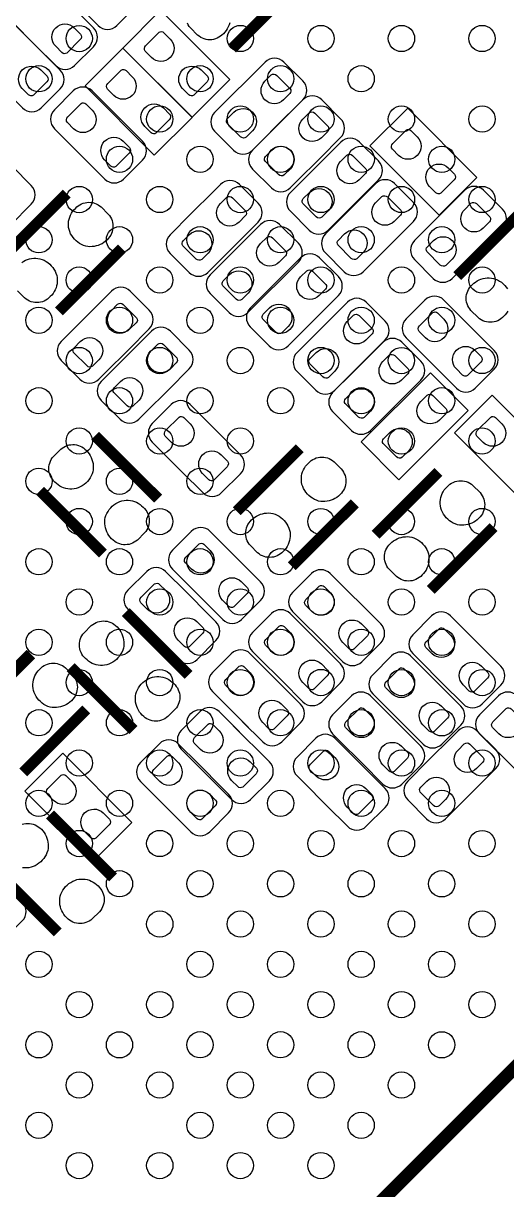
# Model space of a CAD drawing. Extents: x 0 to 69.8, y 0 to 65.
# Drawn here: x 31.46 to 36.97, y 22.8 to 36.11 of the extents above; entities that cross this region are included whole.
import ezdxf

# ---------------------------------------------------------------- set-up
doc = ezdxf.new("R2010")
doc.units = 0
for name, color, linetype in [('PG_SILKSCREEN_BOTTOM', 12, 'CONTINUOUS'), ('PG_SILKSCREEN_TOP', 254, 'CONTINUOUS'), ('PIN_BOTTOM', 1, 'CONTINUOUS'), ('PIN_TOP', 110, 'CONTINUOUS')]:
    doc.layers.add(name, color=color, linetype=linetype)

msp = doc.modelspace()

# ---------------------------------------------------------------- linework, layer by layer
at = {"layer": 'PG_SILKSCREEN_BOTTOM'}
for points in [[(32.077609, 36.323194), (32.311111, 36.089692, 0.414141), (32.526605, 36.089692), (32.7422, 36.305211, 0.414004), (32.7422, 36.520704), (32.167398, 37.095506, 0.414121), (31.951905, 37.095506), (31.736411, 36.880013, 0.414534), (31.736411, 36.664392), (32.149491, 36.251312)], [(31.595009, 35.865994), (31.828511, 35.632492, 0.414095), (32.044005, 35.632492), (32.259499, 35.848011, 0.414212), (32.259499, 36.063504), (31.684798, 36.638306, 0.414167), (31.469305, 36.638306), (31.253811, 36.422813, 0.41451), (31.253811, 36.207192), (31.666891, 35.794112)], [(31.214009, 35.383394), (31.447511, 35.149892, 0.414128), (31.663005, 35.149892), (31.878499, 35.365411, 0.414345), (31.878499, 35.581006), (31.303798, 36.155706, 0.414134), (31.088305, 36.155706), (30.872811, 35.940213, 0.414562), (30.872811, 35.724592), (31.285891, 35.311588)], [(34.4138, 35.008388), (34.647302, 35.24189, 0.414133), (34.647302, 35.457409), (34.431808, 35.672903, 0.414377), (34.216188, 35.672903), (33.641513, 35.098203, 0.414405), (33.641513, 34.882607), (33.857006, 34.667088, 0.414115), (34.0725, 34.667088), (34.485605, 35.080194)], [(32.153809, 34.570594), (32.387311, 34.337092, 0.414119), (32.602805, 34.337092), (32.818299, 34.552611, 0.414387), (32.818299, 34.768206), (32.243598, 35.342906, 0.414327), (32.028003, 35.342906), (31.812509, 35.127413, 0.414336), (31.812509, 34.911792), (32.22559, 34.498788)], [(34.8456, 34.576588), (35.079102, 34.81009, 0.414166), (35.079102, 35.025609), (34.863608, 35.241103, 0.414356), (34.647988, 35.241103), (34.073313, 34.666403, 0.414189), (34.073313, 34.450909), (34.288806, 34.23539, 0.41432), (34.5043, 34.23539), (34.917405, 34.648394)], [(35.2774, 34.093988), (35.510902, 34.32749, 0.414166), (35.510902, 34.543009), (35.295408, 34.758503, 0.414356), (35.079788, 34.758503), (34.505113, 34.183803, 0.414189), (34.505113, 33.968309), (34.720606, 33.75279, 0.41432), (34.9361, 33.75279), (35.349205, 34.165794)], [(31.315, 33.814588), (31.548502, 34.04809, 0.414218), (31.548502, 34.263609), (31.332907, 34.479103, 0.414231), (31.117388, 34.479103), (30.542713, 33.904403, 0.41432), (30.542713, 33.688807), (30.758206, 33.473288, 0.414077), (30.9737, 33.473288), (31.386805, 33.886394)], [(33.366989, 33.93501), (33.133513, 33.701507, 0.414192), (33.133513, 33.485988), (33.349006, 33.270495, 0.414306), (33.564601, 33.270495), (34.139302, 33.845195, 0.414163), (34.139302, 34.060689), (33.923808, 34.276208, 0.41437), (33.708289, 34.276208), (33.295209, 33.863204)], [(35.677043, 33.620227), (35.910545, 33.85373, 0.414231), (35.910545, 34.069249), (35.695052, 34.284844, 0.414022), (35.479533, 34.284844), (34.904756, 33.710042, 0.414124), (34.904756, 33.494548), (35.12025, 33.279029, 0.41447), (35.335845, 33.279029), (35.748951, 33.692135)], [(36.692967, 33.543951), (36.926469, 33.777453, 0.414079), (36.926469, 33.992947), (36.71095, 34.208441, 0.414389), (36.495355, 34.208441), (35.920655, 33.63374, 0.414183), (35.920655, 33.418247), (36.136148, 33.202753, 0.414333), (36.351667, 33.202753), (36.764773, 33.615732)], [(33.824189, 33.47781), (33.590713, 33.244307, 0.414257), (33.590713, 33.028788), (33.806308, 32.813295, 0.414156), (34.021801, 32.813295), (34.596502, 33.387995, 0.414282), (34.596502, 33.60359), (34.381008, 33.819109, 0.414152), (34.165489, 33.819109), (33.752409, 33.406004)], [(34.281389, 33.09681), (34.047913, 32.863307, 0.414212), (34.047913, 32.647788), (34.263406, 32.432295, 0.414333), (34.479001, 32.432295), (35.053702, 33.006995, 0.414142), (35.053702, 33.222489), (34.838208, 33.438008, 0.414528), (34.622588, 33.438008), (34.209609, 33.024902)], [(32.6612, 32.392188), (32.894702, 32.62569, 0.414181), (32.894702, 32.841209), (32.679208, 33.056703, 0.414382), (32.463588, 33.056703), (31.888913, 32.482003, 0.414174), (31.888913, 32.266509), (32.104406, 32.05099, 0.414295), (32.3199, 32.05099), (32.733005, 32.464096)], [(34.814789, 32.58881), (34.581313, 32.355307, 0.414192), (34.581313, 32.139788), (34.796806, 31.924295, 0.414306), (35.012401, 31.924295), (35.587102, 32.498995, 0.414163), (35.587102, 32.714489), (35.371608, 32.930008, 0.41437), (35.156089, 32.930008), (34.743009, 32.517004)], [(36.167009, 32.182994), (36.400511, 31.949492, 0.414129), (36.616005, 31.949492), (36.831499, 32.165011, 0.414367), (36.831499, 32.380606), (36.256798, 32.955306, 0.414133), (36.041305, 32.955306), (35.825811, 32.739813, 0.41439), (35.825811, 32.524294), (36.23879, 32.111188)], [(33.1184, 31.934988), (33.351902, 32.16849, 0.414212), (33.351902, 32.384009), (33.136408, 32.599503, 0.414164), (32.920889, 32.599503), (32.346113, 32.024803, 0.414142), (32.346113, 31.809309), (32.561606, 31.59379, 0.414478), (32.777201, 31.59379), (33.190307, 32.006896)], [(35.221189, 32.13161), (34.987713, 31.898107, 0.414192), (34.987713, 31.682588), (35.203206, 31.467095, 0.414306), (35.418801, 31.467095), (35.993502, 32.041795, 0.414163), (35.993502, 32.257289), (35.778008, 32.472808, 0.41437), (35.562489, 32.472808), (35.149409, 32.059804)], [(33.271409, 30.989194), (33.504911, 30.755692, 0.41407), (33.720405, 30.755692), (33.935899, 30.971211, 0.414385), (33.935899, 31.186806), (33.361198, 31.761506, 0.414376), (33.145603, 31.761506), (32.930109, 31.546013, 0.414154), (32.930109, 31.330494), (33.34319, 30.917388)], [(33.823605, 30.080204), (33.590103, 30.313706, 0.414124), (33.374609, 30.313706), (33.15909, 30.098213, 0.414371), (33.15909, 29.882592), (33.733791, 29.307892, 0.414184), (33.94931, 29.307892), (34.164803, 29.523411, 0.414306), (34.164803, 29.738904), (33.751698, 30.15201)], [(33.315605, 29.623004), (33.082103, 29.856506, 0.41413), (32.866609, 29.856506), (32.65109, 29.641013, 0.414399), (32.65109, 29.425392), (33.225791, 28.850692, 0.414178), (33.44131, 28.850692), (33.656803, 29.066211, 0.414312), (33.656803, 29.281704), (33.243698, 29.69481)], [(34.871609, 29.058794), (35.105111, 28.825292, 0.414109), (35.320605, 28.825292), (35.536099, 29.040811, 0.414455), (35.536099, 29.256406), (34.961398, 29.831106, 0.414338), (34.745803, 29.831106), (34.530309, 29.615613, 0.414083), (34.530309, 29.400094), (34.94339, 28.986988)], [(34.414409, 28.601594), (34.647911, 28.368092, 0.414092), (34.863405, 28.368092), (35.078899, 28.583611, 0.414391), (35.078899, 28.799206), (34.504198, 29.373906, 0.41417), (34.288705, 29.373906), (34.073211, 29.158413, 0.414366), (34.073211, 28.942894), (34.486291, 28.529788)], [(36.243209, 28.576194), (36.476711, 28.342692, 0.414108), (36.692205, 28.342692), (36.907699, 28.558211, 0.414318), (36.907699, 28.773806), (36.332998, 29.348506, 0.414155), (36.117505, 29.348506), (35.902011, 29.133013, 0.414405), (35.902011, 28.917494), (36.31499, 28.504388)], [(33.957209, 28.144394), (34.190711, 27.910892, 0.414086), (34.406205, 27.910892), (34.621699, 28.126411, 0.414465), (34.621699, 28.342006), (34.046998, 28.916706, 0.414176), (33.831505, 28.916706), (33.615909, 28.701213, 0.414073), (33.615909, 28.485694), (34.02899, 28.072588)], [(35.786009, 28.118994), (36.019511, 27.885492, 0.414108), (36.235005, 27.885492), (36.450499, 28.101112, 0.414234), (36.450499, 28.316606), (35.875798, 28.891306, 0.414339), (35.660203, 28.891306), (35.444709, 28.675813, 0.414121), (35.444709, 28.460294), (35.85779, 28.047188)], [(35.328809, 27.661794), (35.562311, 27.428292, 0.414089), (35.777805, 27.428292), (35.993299, 27.643811, 0.414418), (35.993299, 27.859406), (35.418598, 28.434106, 0.414358), (35.203003, 28.434106), (34.987509, 28.218613, 0.414121), (34.987509, 28.003094), (35.40059, 27.589988)], [(37.005412, 27.661794), (37.238788, 27.428292, 0.414329), (37.454408, 27.428292), (37.669902, 27.643811, 0.414217), (37.669902, 27.859406), (37.095201, 28.434106, 0.414348), (36.879606, 28.434106), (36.664113, 28.218613, 0.414287), (36.664113, 28.003094), (37.077193, 27.589988)], [(33.925205, 28.022804), (33.691703, 28.256306, 0.414094), (33.476209, 28.256306), (33.260589, 28.040711, 0.414237), (33.26069, 27.825192), (33.835391, 27.250492, 0.414215), (34.05091, 27.250492), (34.266403, 27.466011, 0.414163), (34.266403, 27.681504), (33.853298, 28.09461)], [(34.922409, 27.179092), (35.155911, 26.94559, 0.413989), (35.371405, 26.94559), (35.586899, 27.161109, 0.414333), (35.586899, 27.376704), (35.012198, 27.951405, 0.414458), (34.796603, 27.951405), (34.581109, 27.735911, 0.414205), (34.581109, 27.520392), (34.99419, 27.107312)], [(36.078033, 27.695449), (35.844556, 27.461947, 0.41416), (35.844556, 27.246428), (36.06005, 27.030934, 0.414395), (36.275645, 27.030934), (36.850345, 27.605634, 0.414194), (36.850345, 27.821128), (36.634852, 28.036647, 0.414282), (36.419333, 28.036647), (36.006253, 27.623643)], [(33.459801, 27.655698), (33.226299, 27.8892, 0.414129), (33.010805, 27.8892), (32.79521, 27.673706, 0.414139), (32.79521, 27.458187), (33.370012, 26.883411, 0.414179), (33.585506, 26.883411), (33.800999, 27.098904, 0.414399), (33.800999, 27.3145), (33.387894, 27.727504)], [(30.782209, 25.883794), (31.015711, 25.650292, 0.414173), (31.231205, 25.650292), (31.4468, 25.865811, 0.413984), (31.4468, 26.081304), (30.871998, 26.656106, 0.41409), (30.656505, 26.656106), (30.441011, 26.440613, 0.414554), (30.441011, 26.224992), (30.854091, 25.811912)]]:
    msp.add_lwpolyline(points, format="xyb", dxfattribs=at)
at = {"layer": 'PG_SILKSCREEN_BOTTOM', "const_width": 0.127}
for points in [[(33.838693, 35.826268), (34.557132, 36.544707)], [(31.954191, 34.172093), (31.235802, 33.453705)], [(37.128907, 33.947532), (36.410468, 33.229093)], [(31.864402, 32.825106), (32.58279, 33.543494)], [(32.995794, 30.687797), (32.277406, 31.406211)], [(34.612301, 31.262498), (33.893912, 30.54411)], [(36.195889, 30.992293), (35.477501, 30.273904)], [(31.648806, 30.777612), (32.367195, 30.059198)], [(34.522512, 29.91551), (35.2409, 30.633899)], [(36.1061, 29.645305), (36.824488, 30.363693)], [(33.344688, 28.673704), (32.6263, 29.392093)], [(30.8229, 28.197505), (31.541288, 28.915893)], [(31.547689, 28.909594), (30.829199, 28.191104)], [(31.997599, 28.763493), (32.716089, 28.045004)], [(31.457798, 27.562505), (32.176288, 28.280893)], [(32.481088, 26.362304), (31.7627, 27.080794)], [(31.134101, 26.452093), (31.852489, 25.733705)]]:
    msp.add_lwpolyline(points, dxfattribs=at)
at = {"layer": 'PG_SILKSCREEN_BOTTOM'}
for points in [[(33.025004, 36.263504), (32.59389, 35.83239), (33.384211, 35.042196), (33.815198, 35.473208), (33.025004, 36.263504)], [(32.593204, 35.831602), (32.16209, 35.40059), (32.952411, 34.610294), (33.383398, 35.041408), (32.593204, 35.831602)], [(35.844505, 35.145904), (35.413391, 34.71479), (36.203712, 33.924494), (36.634801, 34.355608), (35.844505, 35.145904)], [(35.312807, 31.334405), (35.743794, 30.903291), (36.53409, 31.693612), (36.103001, 32.124599), (35.312807, 31.334405)], [(37.168811, 30.647894), (37.599899, 31.079008), (36.809604, 31.869202), (36.378591, 31.43819), (37.168811, 30.647894)], [(31.907404, 27.779904), (31.47629, 27.34879), (32.266611, 26.558596), (32.697598, 26.989608), (31.907404, 27.779904)]]:
    msp.add_lwpolyline(points, dxfattribs=at)
at = {"layer": 'PG_SILKSCREEN_TOP', "const_width": 0.150089}
msp.add_lwpolyline([(43.763413, 30.885511), (27.499996, 14.622094)], dxfattribs=at)
at = {"layer": 'PIN_BOTTOM'}
for points in [[(32.039662, 36.064622), (32.111493, 35.992765, -0.376089), (32.107251, 35.928452), (31.954597, 35.775773, -0.366021), (31.89925, 35.780523), (31.827394, 35.852354, -0.999197)], [(32.92155, 35.723601), (32.849718, 35.795458, -0.376089), (32.85396, 35.859771), (33.006614, 36.01245, -0.366021), (33.061961, 36.0077), (33.133817, 35.935869, -0.999197)], [(31.658662, 35.582022), (31.730493, 35.510165, -0.376089), (31.726251, 35.445852), (31.573597, 35.293173, -0.366021), (31.51825, 35.297923), (31.446394, 35.369754, -0.999197)], [(32.48975, 35.291801), (32.417918, 35.363658, -0.376089), (32.42216, 35.427971), (32.574814, 35.58065, -0.366021), (32.630161, 35.5759), (32.702017, 35.504069, -0.999197)], [(33.487665, 35.582022), (33.559496, 35.510165, -0.376089), (33.555254, 35.445852), (33.4026, 35.293173, -0.366021), (33.347254, 35.297923), (33.275397, 35.369754, -0.999197)], [(34.215197, 35.453066), (34.287054, 35.524897, -0.376089), (34.351366, 35.520655), (34.504046, 35.368001, -0.366021), (34.499296, 35.312655), (34.427465, 35.240798, -0.999197)], [(32.032346, 34.910801), (31.960515, 34.982658, -0.376089), (31.964757, 35.046971), (32.117411, 35.19965, -0.366021), (32.172758, 35.1949), (32.244614, 35.123069, -0.999197)], [(33.055865, 35.150222), (33.127696, 35.078365, -0.376089), (33.123454, 35.014052), (32.9708, 34.861373, -0.366021), (32.915454, 34.866123), (32.843597, 34.937954, -0.999197)], [(34.073617, 34.886951), (34.001761, 34.81512, -0.376089), (33.937448, 34.819361), (33.784769, 34.972015, -0.366021), (33.789518, 35.027362), (33.86135, 35.099219, -0.999197)], [(34.646997, 35.021266), (34.718854, 35.093097, -0.376089), (34.783166, 35.088855), (34.935846, 34.936201, -0.366021), (34.931096, 34.880855), (34.859265, 34.808998, -0.999197)], [(35.741051, 34.606001), (35.66922, 34.677858, -0.376089), (35.673462, 34.742171), (35.826116, 34.89485, -0.366021), (35.881462, 34.8901), (35.953319, 34.818269, -0.999197)], [(32.598462, 34.769222), (32.670293, 34.697365, -0.376089), (32.666051, 34.633052), (32.513397, 34.480373, -0.366021), (32.45805, 34.485123), (32.386194, 34.556954, -0.999197)], [(34.505417, 34.455151), (34.433561, 34.38332, -0.376089), (34.369248, 34.387561), (34.216569, 34.540215, -0.366021), (34.221318, 34.595562), (34.29315, 34.667419, -0.999197)], [(35.078797, 34.538666), (35.150654, 34.610497, -0.376089), (35.214966, 34.606255), (35.367646, 34.453601, -0.366021), (35.362896, 34.398255), (35.291065, 34.326398, -0.999197)], [(36.307166, 34.464422), (36.378998, 34.392565, -0.376089), (36.374756, 34.328252), (36.222102, 34.175573, -0.366021), (36.166755, 34.180323), (36.094899, 34.252154, -0.999197)], [(34.937217, 33.972551), (34.865361, 33.90072, -0.376089), (34.801048, 33.904961), (34.648369, 34.057615, -0.366021), (34.653118, 34.112962), (34.72495, 34.184819, -0.999197)], [(33.707197, 34.056447), (33.779054, 34.128278, -0.376089), (33.843366, 34.124036), (33.996046, 33.971382, -0.366021), (33.991296, 33.916036), (33.919465, 33.844179, -0.999197)], [(35.478441, 34.065007), (35.550297, 34.136838, -0.376089), (35.61461, 34.132596), (35.767289, 33.979942, -0.366021), (35.76254, 33.924596), (35.690708, 33.852739, -0.999197)], [(36.494339, 33.988604), (36.566196, 34.060435, -0.376089), (36.630508, 34.056193), (36.783188, 33.903539, -0.366021), (36.778438, 33.848192), (36.706607, 33.776336, -0.999197)], [(33.565617, 33.490332), (33.493761, 33.418501, -0.376089), (33.429448, 33.422742), (33.276769, 33.575396, -0.366021), (33.281518, 33.630743), (33.35335, 33.7026, -0.999197)], [(35.336861, 33.498892), (35.265004, 33.42706, -0.376089), (35.200692, 33.431302), (35.048012, 33.583956, -0.366021), (35.052762, 33.639303), (35.124593, 33.711159, -0.999197)], [(34.164397, 33.599247), (34.236254, 33.671078, -0.376089), (34.300566, 33.666836), (34.453246, 33.514182, -0.366021), (34.448496, 33.458836), (34.376665, 33.386979, -0.999197)], [(36.352759, 33.422488), (36.280903, 33.350657, -0.376089), (36.21659, 33.354899), (36.063911, 33.507553, -0.366021), (36.06866, 33.5629), (36.140492, 33.634756, -0.999197)], [(34.621597, 33.218247), (34.693454, 33.290078, -0.376089), (34.757766, 33.285836), (34.910446, 33.133182, -0.366021), (34.905696, 33.077836), (34.833865, 33.005979, -0.999197)], [(34.022817, 33.033132), (33.950961, 32.961301, -0.376089), (33.886648, 32.965542), (33.733969, 33.118196, -0.366021), (33.738718, 33.173543), (33.81055, 33.2454, -0.999197)], [(32.462597, 32.836866), (32.534454, 32.908697, -0.376089), (32.598766, 32.904455), (32.751446, 32.751801, -0.366021), (32.746696, 32.696455), (32.674865, 32.624598, -0.999197)], [(34.480017, 32.652132), (34.408161, 32.580301, -0.376089), (34.343848, 32.584542), (34.191169, 32.737196, -0.366021), (34.195918, 32.792543), (34.26775, 32.8644, -0.999197)], [(35.154997, 32.710247), (35.226854, 32.782078, -0.376089), (35.291166, 32.777836), (35.443846, 32.625182, -0.366021), (35.439096, 32.569836), (35.367265, 32.497979, -0.999197)], [(36.045546, 32.523201), (35.973715, 32.595058, -0.376089), (35.977957, 32.659371), (36.130611, 32.81205, -0.366021), (36.185958, 32.8073), (36.257814, 32.735469, -0.999197)], [(32.321017, 32.270751), (32.249161, 32.19892, -0.376089), (32.184848, 32.203161), (32.032169, 32.355815, -0.366021), (32.036918, 32.411162), (32.10875, 32.483019, -0.999197)], [(32.919797, 32.379666), (32.991654, 32.451497, -0.376089), (33.055966, 32.447255), (33.208646, 32.294601, -0.366021), (33.203896, 32.239255), (33.132065, 32.167398, -0.999197)], [(35.013417, 32.144132), (34.941561, 32.072301, -0.376089), (34.877248, 32.076542), (34.724569, 32.229196, -0.366021), (34.729318, 32.284543), (34.80115, 32.3564, -0.999197)], [(36.611662, 32.381622), (36.683493, 32.309765, -0.376089), (36.679251, 32.245452), (36.526597, 32.092773, -0.366021), (36.47125, 32.097523), (36.399394, 32.169354, -0.999197)], [(35.561397, 32.253047), (35.633254, 32.324878, -0.376089), (35.697566, 32.320636), (35.850246, 32.167982, -0.366021), (35.845496, 32.112636), (35.773665, 32.040779, -0.999197)], [(32.778217, 31.813551), (32.706361, 31.74172, -0.376089), (32.642048, 31.745961), (32.489369, 31.898615, -0.366021), (32.494118, 31.953962), (32.56595, 32.025819, -0.999197)], [(35.419817, 31.686932), (35.347961, 31.615101, -0.376089), (35.283648, 31.619342), (35.130969, 31.771996, -0.366021), (35.135718, 31.827343), (35.20755, 31.8992, -0.999197)], [(35.994188, 31.797066), (36.066044, 31.868897, -0.376089), (36.130357, 31.864656), (36.283036, 31.712002, -0.366021), (36.278287, 31.656655), (36.206455, 31.584798, -0.999197)], [(33.149946, 31.329401), (33.078115, 31.401258, -0.376089), (33.082357, 31.465571), (33.235011, 31.61825, -0.366021), (33.290358, 31.6135), (33.362214, 31.541669, -0.999197)], [(36.70615, 31.329401), (36.634318, 31.401258, -0.376089), (36.63856, 31.465571), (36.791214, 31.61825, -0.366021), (36.846561, 31.6135), (36.918417, 31.541669, -0.999197)], [(35.852608, 31.230951), (35.780751, 31.15912, -0.376089), (35.716439, 31.163362), (35.563759, 31.316016, -0.366021), (35.568509, 31.371362), (35.64034, 31.443219, -0.999197)], [(33.716062, 31.187822), (33.787893, 31.115965, -0.376089), (33.783651, 31.051652), (33.630997, 30.898973, -0.366021), (33.57565, 30.903723), (33.503794, 30.975554, -0.999197)], [(33.378953, 29.881601), (33.307122, 29.953458, -0.376089), (33.311363, 30.017771), (33.464017, 30.17045, -0.366021), (33.519364, 30.1657), (33.591221, 30.093869, -0.999197)], [(32.870953, 29.424401), (32.799122, 29.496258, -0.376089), (32.803363, 29.560571), (32.956017, 29.71325, -0.366021), (33.011364, 29.7085), (33.083221, 29.636669, -0.999197)], [(33.945068, 29.740022), (34.016899, 29.668165, -0.376089), (34.012657, 29.603852), (33.860003, 29.451173, -0.366021), (33.804657, 29.455923), (33.7328, 29.527754, -0.999197)], [(34.750146, 29.399001), (34.678315, 29.470858, -0.376089), (34.682557, 29.535171), (34.835211, 29.68785, -0.366021), (34.890558, 29.6831), (34.962414, 29.611269, -0.999197)], [(33.437068, 29.282822), (33.508899, 29.210965, -0.376089), (33.504657, 29.146652), (33.352003, 28.993973, -0.366021), (33.296657, 28.998723), (33.2248, 29.070554, -0.999197)], [(35.316262, 29.257422), (35.388093, 29.185565, -0.376089), (35.383851, 29.121252), (35.231197, 28.968573, -0.366021), (35.17585, 28.973323), (35.103994, 29.045154, -0.999197)], [(34.292946, 28.941801), (34.221115, 29.013658, -0.376089), (34.225357, 29.077971), (34.378011, 29.23065, -0.366021), (34.433358, 29.2259), (34.505214, 29.154069, -0.999197)], [(36.121746, 28.916401), (36.049915, 28.988258, -0.376089), (36.054157, 29.052571), (36.206811, 29.20525, -0.366021), (36.262158, 29.2005), (36.334014, 29.128669, -0.999197)], [(33.835746, 28.484601), (33.763915, 28.556458, -0.376089), (33.768157, 28.620771), (33.920811, 28.77345, -0.366021), (33.976158, 28.7687), (34.048014, 28.696869, -0.999197)], [(34.859062, 28.800222), (34.930893, 28.728365, -0.376089), (34.926651, 28.664052), (34.773997, 28.511373, -0.366021), (34.71865, 28.516123), (34.646794, 28.587954, -0.999197)], [(36.687862, 28.774822), (36.759693, 28.702965, -0.376089), (36.755451, 28.638652), (36.602797, 28.485973, -0.366021), (36.54745, 28.490723), (36.475594, 28.562554, -0.999197)], [(35.664546, 28.459201), (35.592715, 28.531058, -0.376089), (35.596957, 28.595371), (35.749611, 28.74805, -0.366021), (35.804958, 28.7433), (35.876814, 28.671469, -0.999197)], [(34.401862, 28.343022), (34.473693, 28.271165, -0.376089), (34.469451, 28.206852), (34.316797, 28.054173, -0.366021), (34.26145, 28.058923), (34.189594, 28.130754, -0.999197)], [(35.207346, 28.002001), (35.135515, 28.073858, -0.376089), (35.139757, 28.138171), (35.292411, 28.29085, -0.366021), (35.347758, 28.2861), (35.419614, 28.214269, -0.999197)], [(36.230662, 28.317622), (36.302493, 28.245765, -0.376089), (36.298251, 28.181452), (36.145597, 28.028773, -0.366021), (36.09025, 28.033523), (36.018394, 28.105354, -0.999197)], [(36.88395, 28.002001), (36.812118, 28.073858, -0.376089), (36.81636, 28.138171), (36.969014, 28.29085, -0.366021), (37.024361, 28.2861), (37.096217, 28.214269, -0.999197)], [(33.480553, 27.824201), (33.408722, 27.896058, -0.376089), (33.412963, 27.960371), (33.565617, 28.11305, -0.366021), (33.620964, 28.1083), (33.692821, 28.036469, -0.999197)], [(35.773462, 27.860422), (35.845293, 27.788565, -0.376089), (35.841051, 27.724252), (35.688397, 27.571573, -0.366021), (35.63305, 27.576323), (35.561194, 27.648154, -0.999197)], [(36.418241, 27.816886), (36.490097, 27.888717, -0.376089), (36.55441, 27.884476), (36.707089, 27.731822, -0.366021), (36.70234, 27.676475), (36.630508, 27.604618, -0.999197)], [(33.015047, 27.457095), (32.943216, 27.528952, -0.376089), (32.947458, 27.593265), (33.100112, 27.745944, -0.366021), (33.155458, 27.741194), (33.227315, 27.669363, -0.999197)], [(34.046668, 27.682622), (34.118499, 27.610765, -0.376089), (34.114257, 27.546452), (33.961603, 27.393773, -0.366021), (33.906257, 27.398523), (33.8344, 27.470354, -0.999197)], [(34.800946, 27.5193), (34.729115, 27.591156, -0.376089), (34.733357, 27.655469), (34.886011, 27.808149, -0.366021), (34.941358, 27.803399), (35.013214, 27.731568, -0.999197)], [(31.80395, 27.240001), (31.732118, 27.311858, -0.376089), (31.73636, 27.376171), (31.889014, 27.52885, -0.366021), (31.944361, 27.5241), (32.016217, 27.452269, -0.999197)], [(36.276661, 27.250771), (36.204804, 27.17894, -0.376089), (36.140492, 27.183182), (35.987812, 27.335836, -0.366021), (35.992562, 27.391182), (36.064393, 27.463039, -0.999197)], [(33.581162, 27.315516), (33.652993, 27.243659, -0.376089), (33.648752, 27.179346), (33.496098, 27.026667, -0.366021), (33.440751, 27.031417), (33.368894, 27.103248, -0.999197)], [(35.367062, 27.37772), (35.438893, 27.305864, -0.376089), (35.434651, 27.241551), (35.281997, 27.088871, -0.366021), (35.22665, 27.093621), (35.154794, 27.165452, -0.999197)], [(32.370065, 27.098422), (32.441896, 27.026565, -0.376089), (32.437654, 26.962252), (32.285, 26.809573, -0.366021), (32.229654, 26.814323), (32.157797, 26.886154, -0.999197)]]:
    msp.add_lwpolyline(points, format="xyb", close=True, dxfattribs=at)
for points in [[(33.812886, 36.119105), (33.805825, 36.095915), (33.796859, 36.073639), (33.785734, 36.052506), (33.772526, 36.032338), (33.757387, 36.013669), (33.740547, 35.996423), (33.725206, 35.980802), (33.708315, 35.967137), (33.69023, 35.955122), (33.670977, 35.945216), (33.650453, 35.937292), (33.6296, 35.931577), (33.608264, 35.928173), (33.586598, 35.926903), (33.564627, 35.92797), (33.543265, 35.931373), (33.522285, 35.936961), (33.50199, 35.944658), (33.482483, 35.954564), (33.464221, 35.966578), (33.447406, 35.980294), (33.364932, 36.062742), (33.351292, 36.079201), (33.339634, 36.097388), (33.329804, 36.116539)], [(31.441644, 33.385481), (31.462142, 33.398485), (31.483706, 33.409153), (31.505982, 33.418145), (31.528969, 33.425003), (31.552515, 33.429905), (31.576569, 33.43242), (31.600597, 33.433156), (31.624651, 33.431302), (31.648375, 33.42734), (31.672581, 33.419288), (31.695974, 33.408874), (31.71825, 33.39625), (31.739484, 33.38195), (31.758992, 33.365542), (31.776949, 33.347558), (31.793358, 33.328051), (31.807709, 33.306791), (31.820282, 33.284592), (31.83067, 33.261173), (31.838748, 33.236992), (31.843193, 33.213446), (31.845606, 33.189545), (31.845606, 33.165491), (31.843066, 33.141463), (31.838595, 33.117917), (31.831534, 33.094727), (31.822568, 33.072451), (31.811443, 33.051318), (31.798235, 33.031151), (31.783096, 33.012482), (31.766256, 32.995235), (31.750914, 32.979614), (31.734023, 32.965949), (31.715939, 32.953935), (31.696685, 32.944029), (31.676162, 32.936104), (31.655309, 32.930389), (31.633973, 32.926985), (31.612307, 32.925715), (31.590336, 32.926782), (31.568974, 32.930186), (31.547994, 32.935774), (31.527699, 32.94347), (31.508192, 32.953376), (31.489929, 32.96539), (31.473115, 32.979106), (31.390641, 33.061554)], [(36.986134, 32.826706), (36.972926, 32.806538), (36.957787, 32.787869), (36.940947, 32.770623), (36.925606, 32.755002), (36.908715, 32.741337), (36.89063, 32.729322), (36.871377, 32.719416), (36.850853, 32.711492), (36.83, 32.705777), (36.808664, 32.702373), (36.786998, 32.701103), (36.765027, 32.70217), (36.743665, 32.705573), (36.722685, 32.711161), (36.70239, 32.718858), (36.682883, 32.728764), (36.664621, 32.740778), (36.647806, 32.754494), (36.565332, 32.836942), (36.551692, 32.853401), (36.540034, 32.871588), (36.530204, 32.890739), (36.522406, 32.910704), (36.516691, 32.931557), (36.513084, 32.95269), (36.511814, 32.974051), (36.512856, 32.995616), (36.516132, 33.01685), (36.521568, 33.037704), (36.528858, 33.057998), (36.538408, 33.07715), (36.550067, 33.095311), (36.563427, 33.112227), (36.579556, 33.130185), (36.597387, 33.146162), (36.616335, 33.160868), (36.636833, 33.173873), (36.658398, 33.184541), (36.680673, 33.193533), (36.70366, 33.200391), (36.727206, 33.205293), (36.75126, 33.207808), (36.775288, 33.208544), (36.799342, 33.20669), (36.823066, 33.202728), (36.847272, 33.194676), (36.870665, 33.184262), (36.892941, 33.171638), (36.914176, 33.157338), (36.933683, 33.140929), (36.951641, 33.122946), (36.968049, 33.103439), (36.9824, 33.082179)], [(31.444311, 26.968806), (31.465164, 26.974521), (31.486297, 26.978127), (31.507659, 26.979397), (31.529223, 26.978356), (31.550458, 26.975079), (31.571311, 26.969644), (31.591606, 26.962354), (31.610757, 26.952804), (31.628918, 26.941145), (31.645835, 26.927785), (31.663792, 26.911656), (31.679769, 26.893825), (31.694476, 26.874876), (31.70748, 26.854379), (31.718148, 26.832814), (31.72714, 26.810538), (31.733998, 26.787551), (31.7389, 26.764005), (31.741415, 26.739952), (31.742151, 26.715923), (31.740297, 26.691869), (31.736335, 26.668146), (31.728283, 26.64394), (31.717869, 26.620546), (31.705245, 26.59827), (31.690945, 26.577036), (31.674537, 26.557529), (31.656553, 26.539571), (31.637046, 26.523163), (31.615786, 26.508812), (31.593587, 26.496239), (31.570168, 26.48585), (31.545987, 26.477773), (31.522441, 26.473328), (31.49854, 26.470915), (31.474486, 26.470915), (31.450458, 26.473455)]]:
    msp.add_lwpolyline(points, dxfattribs=at)
for points in [[(32.429882, 33.660385), (32.413753, 33.642427), (32.395922, 33.62645), (32.376974, 33.611744), (32.356476, 33.598739), (32.334911, 33.588071), (32.312635, 33.579079), (32.289648, 33.572221), (32.266103, 33.567319), (32.242049, 33.564805), (32.21802, 33.564068), (32.193967, 33.565922), (32.170243, 33.569885), (32.146037, 33.577936), (32.122643, 33.58835), (32.100368, 33.600974), (32.079133, 33.615274), (32.059626, 33.631683), (32.041668, 33.649666), (32.02526, 33.669173), (32.010909, 33.690433), (31.998336, 33.712633), (31.987947, 33.736051), (31.97987, 33.760232), (31.975425, 33.783778), (31.973012, 33.807679), (31.973012, 33.831733), (31.975552, 33.855762), (31.980022, 33.879307), (31.987084, 33.902498), (31.99605, 33.924773), (32.007175, 33.945906), (32.020383, 33.966074), (32.035521, 33.984743), (32.052362, 34.001989), (32.067703, 34.01761), (32.084594, 34.031276), (32.102679, 34.04329), (32.121932, 34.053196), (32.142455, 34.061121), (32.163309, 34.066836), (32.184645, 34.070239), (32.206311, 34.071509), (32.228282, 34.070442), (32.249643, 34.067039), (32.270624, 34.061451), (32.290918, 34.053755), (32.310426, 34.043849), (32.328688, 34.031834), (32.345503, 34.018118), (32.427977, 33.93567), (32.441617, 33.919211), (32.453275, 33.901024), (32.463105, 33.881873), (32.470903, 33.861908), (32.476618, 33.841055), (32.480225, 33.819922), (32.481495, 33.798561), (32.480453, 33.776996), (32.477177, 33.755762), (32.471741, 33.734908), (32.464451, 33.714614), (32.454901, 33.695462), (32.443242, 33.677301)], [(32.160515, 31.253278), (32.178473, 31.237149), (32.194449, 31.219318), (32.209156, 31.200369), (32.222161, 31.179872), (32.232829, 31.158307), (32.24182, 31.136031), (32.248678, 31.113044), (32.25358, 31.089498), (32.256095, 31.065445), (32.256832, 31.041416), (32.254977, 31.017362), (32.251015, 30.993639), (32.242963, 30.969433), (32.232549, 30.946039), (32.219925, 30.923763), (32.205625, 30.902529), (32.189217, 30.883022), (32.171234, 30.865064), (32.151726, 30.848656), (32.130467, 30.834305), (32.108267, 30.821732), (32.084848, 30.811343), (32.060667, 30.803266), (32.037122, 30.798821), (32.01322, 30.796408), (31.989166, 30.796408), (31.965138, 30.798948), (31.941592, 30.803418), (31.918402, 30.810479), (31.896126, 30.819446), (31.874993, 30.830571), (31.854826, 30.843779), (31.836157, 30.858917), (31.81891, 30.875757), (31.803289, 30.891099), (31.789624, 30.90799), (31.77761, 30.926075), (31.767704, 30.945328), (31.759779, 30.965851), (31.754064, 30.986705), (31.75066, 31.008041), (31.74939, 31.029707), (31.750457, 31.051678), (31.753861, 31.073039), (31.759449, 31.09402), (31.767145, 31.114314), (31.777051, 31.133821), (31.789065, 31.152084), (31.802781, 31.168899), (31.88523, 31.251373), (31.901689, 31.265012), (31.919875, 31.276671), (31.939027, 31.286501), (31.958991, 31.294299), (31.979845, 31.300014), (32.000977, 31.30362), (32.022339, 31.30489), (32.043903, 31.303849), (32.065138, 31.300572), (32.085991, 31.295137), (32.106286, 31.287847), (32.125437, 31.278297), (32.143598, 31.266638)], [(35.087966, 30.750764), (35.071837, 30.732806), (35.054007, 30.71683), (35.035058, 30.702123), (35.01456, 30.689118), (34.992996, 30.67845), (34.97072, 30.669459), (34.947733, 30.662601), (34.924187, 30.657698), (34.900133, 30.655184), (34.876105, 30.654447), (34.852051, 30.656301), (34.828328, 30.660264), (34.804121, 30.668316), (34.780728, 30.67873), (34.758452, 30.691353), (34.737218, 30.705654), (34.717711, 30.722062), (34.699753, 30.740045), (34.683344, 30.759552), (34.668993, 30.780812), (34.65642, 30.803012), (34.646032, 30.826431), (34.637955, 30.850611), (34.63351, 30.874157), (34.631097, 30.898059), (34.631097, 30.922112), (34.633637, 30.946141), (34.638107, 30.969687), (34.645168, 30.992877), (34.654134, 31.015153), (34.66526, 31.036285), (34.678468, 31.056453), (34.693606, 31.075122), (34.710446, 31.092369), (34.725788, 31.10799), (34.742679, 31.121655), (34.760764, 31.133669), (34.780017, 31.143575), (34.80054, 31.1515), (34.821393, 31.157215), (34.842729, 31.160618), (34.864396, 31.161888), (34.886367, 31.160822), (34.907728, 31.157418), (34.928708, 31.15183), (34.949003, 31.144134), (34.96851, 31.134228), (34.986773, 31.122214), (35.003588, 31.108498), (35.086061, 31.026049), (35.099701, 31.00959), (35.11136, 30.991404), (35.12119, 30.972252), (35.128987, 30.952288), (35.134702, 30.931434), (35.138309, 30.910301), (35.139579, 30.88894), (35.138538, 30.867375), (35.135261, 30.846141), (35.129826, 30.825288), (35.122536, 30.804993), (35.112985, 30.785841), (35.101327, 30.76768)], [(36.67158, 30.480584), (36.655451, 30.462626), (36.63762, 30.44665), (36.618672, 30.431943), (36.598174, 30.418938), (36.57661, 30.40827), (36.554334, 30.399279), (36.531347, 30.392421), (36.507801, 30.387519), (36.483747, 30.385004), (36.459719, 30.384267), (36.435665, 30.386122), (36.411941, 30.390084), (36.387735, 30.398136), (36.364342, 30.40855), (36.342066, 30.421174), (36.320832, 30.435474), (36.301324, 30.451882), (36.283367, 30.469865), (36.266958, 30.489373), (36.252607, 30.510632), (36.240034, 30.532832), (36.229646, 30.556251), (36.221568, 30.580432), (36.217123, 30.603977), (36.21471, 30.627879), (36.21471, 30.651933), (36.21725, 30.675961), (36.221721, 30.699507), (36.228782, 30.722697), (36.237748, 30.744973), (36.248873, 30.766106), (36.262081, 30.786273), (36.27722, 30.804942), (36.29406, 30.822189), (36.309402, 30.83781), (36.326293, 30.851475), (36.344377, 30.863489), (36.363631, 30.873395), (36.384154, 30.88132), (36.405007, 30.887035), (36.426343, 30.890439), (36.448009, 30.891709), (36.46998, 30.890642), (36.491342, 30.887238), (36.512322, 30.88165), (36.532617, 30.873954), (36.552124, 30.864048), (36.570387, 30.852034), (36.587201, 30.838318), (36.669675, 30.755869), (36.683315, 30.73941), (36.694974, 30.721224), (36.704803, 30.702072), (36.712601, 30.682108), (36.718316, 30.661254), (36.721923, 30.640122), (36.723193, 30.61876), (36.722152, 30.597196), (36.718875, 30.575961), (36.713439, 30.555108), (36.70615, 30.534813), (36.696599, 30.515662), (36.684941, 30.497501)], [(32.48406, 30.212132), (32.466102, 30.228261), (32.450126, 30.246091), (32.435419, 30.26504), (32.422414, 30.285538), (32.411746, 30.307102), (32.402755, 30.329378), (32.395897, 30.352365), (32.390994, 30.375911), (32.38848, 30.399965), (32.387743, 30.423993), (32.389597, 30.448047), (32.39356, 30.47177), (32.401612, 30.495977), (32.412026, 30.51937), (32.424649, 30.541646), (32.43895, 30.56288), (32.455358, 30.582387), (32.473341, 30.600345), (32.492848, 30.616754), (32.514108, 30.631105), (32.536308, 30.643678), (32.559727, 30.654066), (32.583907, 30.662143), (32.607453, 30.666588), (32.631355, 30.669001), (32.655408, 30.669001), (32.679437, 30.666461), (32.702983, 30.661991), (32.726173, 30.65493), (32.748449, 30.645964), (32.769581, 30.634838), (32.789749, 30.62163), (32.808418, 30.606492), (32.825665, 30.589652), (32.841286, 30.57431), (32.854951, 30.557419), (32.866965, 30.539334), (32.876871, 30.520081), (32.884796, 30.499558), (32.890511, 30.478705), (32.893914, 30.457369), (32.895184, 30.435702), (32.894118, 30.413731), (32.890714, 30.39237), (32.885126, 30.37139), (32.87743, 30.351095), (32.867524, 30.331588), (32.85551, 30.313325), (32.841794, 30.29651), (32.759345, 30.214037), (32.742886, 30.200397), (32.7247, 30.188738), (32.705548, 30.178908), (32.685584, 30.171111), (32.66473, 30.165396), (32.643597, 30.161789), (32.622236, 30.160519), (32.600671, 30.16156), (32.579437, 30.164837), (32.558584, 30.170272), (32.538289, 30.177562), (32.519137, 30.187113), (32.500976, 30.198771)], [(34.04682, 30.427219), (34.062949, 30.445177), (34.08078, 30.461153), (34.099729, 30.47586), (34.120226, 30.488865), (34.141791, 30.499533), (34.164067, 30.508524), (34.187054, 30.515382), (34.2106, 30.520284), (34.234653, 30.522799), (34.258682, 30.523536), (34.282736, 30.521681), (34.306459, 30.517719), (34.330665, 30.509667), (34.354059, 30.499253), (34.376335, 30.486629), (34.397569, 30.472329), (34.417076, 30.455921), (34.435034, 30.437938), (34.451442, 30.41843), (34.465793, 30.397171), (34.478366, 30.374971), (34.488755, 30.351552), (34.496832, 30.327371), (34.501277, 30.303826), (34.50369, 30.279924), (34.50369, 30.25587), (34.50115, 30.231842), (34.49668, 30.208296), (34.489619, 30.185106), (34.480652, 30.16283), (34.469527, 30.141697), (34.456319, 30.12153), (34.441181, 30.102861), (34.424341, 30.085614), (34.408999, 30.069993), (34.392108, 30.056328), (34.374023, 30.044314), (34.35477, 30.034408), (34.334247, 30.026483), (34.313393, 30.020768), (34.292057, 30.017364), (34.270391, 30.016094), (34.24842, 30.017161), (34.227059, 30.020565), (34.206078, 30.026153), (34.185784, 30.033849), (34.166277, 30.043755), (34.148014, 30.055769), (34.131199, 30.069485), (34.048725, 30.151934), (34.035086, 30.168393), (34.023427, 30.186579), (34.013597, 30.205731), (34.005799, 30.225695), (34.000084, 30.246549), (33.996478, 30.267681), (33.995208, 30.289043), (33.996249, 30.310607), (33.999526, 30.331842), (34.004961, 30.352695), (34.012251, 30.37299), (34.021801, 30.392141), (34.03346, 30.410302)], [(35.630434, 30.157039), (35.646563, 30.174997), (35.664394, 30.190973), (35.683342, 30.20568), (35.70384, 30.218685), (35.725405, 30.229353), (35.747681, 30.238344), (35.770668, 30.245202), (35.794213, 30.250105), (35.818267, 30.252619), (35.842296, 30.253356), (35.866349, 30.251502), (35.890073, 30.247539), (35.914279, 30.239487), (35.937673, 30.229073), (35.959948, 30.21645), (35.981183, 30.202149), (36.00069, 30.185741), (36.018648, 30.167758), (36.035056, 30.148251), (36.049407, 30.126991), (36.06198, 30.104791), (36.072369, 30.081372), (36.080446, 30.057192), (36.084891, 30.033646), (36.087304, 30.009744), (36.087304, 29.985691), (36.084764, 29.961662), (36.080294, 29.938116), (36.073232, 29.914926), (36.064266, 29.89265), (36.053141, 29.871518), (36.039933, 29.85135), (36.024795, 29.832681), (36.007954, 29.815434), (35.992613, 29.799813), (35.975722, 29.786148), (35.957637, 29.774134), (35.938384, 29.764228), (35.917861, 29.756303), (35.897007, 29.750588), (35.875671, 29.747185), (35.854005, 29.745915), (35.832034, 29.746981), (35.810673, 29.750385), (35.789692, 29.755973), (35.769398, 29.763669), (35.74989, 29.773575), (35.731628, 29.785589), (35.714813, 29.799305), (35.632339, 29.881754), (35.618699, 29.898213), (35.607041, 29.916399), (35.597211, 29.935551), (35.589413, 29.955515), (35.583698, 29.976369), (35.580091, 29.997502), (35.578821, 30.018863), (35.579863, 30.040428), (35.583139, 30.061662), (35.588575, 30.082515), (35.595865, 30.10281), (35.605415, 30.121962), (35.617074, 30.140123)], [(32.509435, 29.239185), (32.527392, 29.223056), (32.543369, 29.205225), (32.558076, 29.186276), (32.57108, 29.165779), (32.581748, 29.144214), (32.59074, 29.121938), (32.597598, 29.098951), (32.6025, 29.075405), (32.605015, 29.051352), (32.605751, 29.027323), (32.603897, 29.003269), (32.599935, 28.979546), (32.591883, 28.95534), (32.581469, 28.931946), (32.568845, 28.90967), (32.554545, 28.888436), (32.538137, 28.868929), (32.520153, 28.850971), (32.500646, 28.834563), (32.479386, 28.820212), (32.457187, 28.807639), (32.433768, 28.79725), (32.409587, 28.789173), (32.386041, 28.784728), (32.36214, 28.782315), (32.338086, 28.782315), (32.314058, 28.784855), (32.290512, 28.789325), (32.267322, 28.796386), (32.245046, 28.805353), (32.223913, 28.816478), (32.203746, 28.829686), (32.185077, 28.844824), (32.16783, 28.861664), (32.152209, 28.877006), (32.138544, 28.893897), (32.12653, 28.911982), (32.116624, 28.931235), (32.108699, 28.951758), (32.102984, 28.972612), (32.09958, 28.993948), (32.09831, 29.015614), (32.099377, 29.037585), (32.102781, 29.058946), (32.108369, 29.079927), (32.116065, 29.100221), (32.125971, 29.119728), (32.137985, 29.137991), (32.151701, 29.154806), (32.234149, 29.23728), (32.250609, 29.250919), (32.268795, 29.262578), (32.287947, 29.272408), (32.307911, 29.280206), (32.328764, 29.285921), (32.349897, 29.289527), (32.371259, 29.290797), (32.392823, 29.289756), (32.414058, 29.286479), (32.434911, 29.281044), (32.455206, 29.273754), (32.474357, 29.264204), (32.492518, 29.252545)], [(32.023279, 28.397784), (32.00715, 28.379826), (31.989319, 28.36385), (31.97037, 28.349143), (31.949873, 28.336138), (31.928308, 28.32547), (31.906032, 28.316479), (31.883045, 28.309621), (31.859499, 28.304719), (31.835446, 28.302204), (31.811417, 28.301467), (31.787363, 28.303322), (31.76364, 28.307284), (31.739434, 28.315336), (31.71604, 28.32575), (31.693764, 28.338374), (31.67253, 28.352674), (31.653023, 28.369082), (31.635065, 28.387065), (31.618657, 28.406573), (31.604306, 28.427832), (31.591733, 28.450032), (31.581344, 28.473451), (31.573267, 28.497632), (31.568822, 28.521177), (31.566409, 28.545079), (31.566409, 28.569133), (31.568949, 28.593161), (31.573419, 28.616707), (31.58048, 28.639897), (31.589447, 28.662173), (31.600572, 28.683306), (31.61378, 28.703473), (31.628918, 28.722142), (31.645758, 28.739389), (31.6611, 28.75501), (31.677991, 28.768675), (31.696076, 28.780689), (31.715329, 28.790595), (31.735852, 28.79852), (31.756706, 28.804235), (31.778042, 28.807639), (31.799708, 28.808909), (31.821679, 28.807842), (31.84304, 28.804438), (31.864021, 28.79885), (31.884315, 28.791154), (31.903822, 28.781248), (31.922085, 28.769234), (31.9389, 28.755518), (32.021374, 28.673069), (32.035013, 28.65661), (32.046672, 28.638424), (32.056502, 28.619272), (32.0643, 28.599308), (32.070015, 28.578454), (32.073621, 28.557322), (32.074891, 28.53596), (32.07385, 28.514396), (32.070573, 28.493161), (32.065138, 28.472308), (32.057848, 28.452013), (32.048298, 28.432862), (32.036639, 28.414701)], [(32.83298, 28.198039), (32.815022, 28.214168), (32.799045, 28.231998), (32.784339, 28.250947), (32.771334, 28.271445), (32.760666, 28.293009), (32.751674, 28.315285), (32.744816, 28.338272), (32.739914, 28.361818), (32.7374, 28.385872), (32.736663, 28.4099), (32.738517, 28.433954), (32.74248, 28.457677), (32.750531, 28.481884), (32.760945, 28.505277), (32.773569, 28.527553), (32.787869, 28.548787), (32.804278, 28.568294), (32.822261, 28.586252), (32.841768, 28.602661), (32.863028, 28.617012), (32.885228, 28.629585), (32.908646, 28.639973), (32.932827, 28.64805), (32.956373, 28.652495), (32.980274, 28.654908), (33.004328, 28.654908), (33.028357, 28.652368), (33.051902, 28.647898), (33.075093, 28.640837), (33.097368, 28.631871), (33.118501, 28.620745), (33.138669, 28.607537), (33.157338, 28.592399), (33.174584, 28.575559), (33.190205, 28.560217), (33.203871, 28.543326), (33.215885, 28.525241), (33.225791, 28.505988), (33.233716, 28.485465), (33.239431, 28.464612), (33.242834, 28.443276), (33.244104, 28.421609), (33.243037, 28.399638), (33.239634, 28.378277), (33.234046, 28.357297), (33.22635, 28.337002), (33.216444, 28.317495), (33.204429, 28.299232), (33.190713, 28.282417), (33.108265, 28.199944), (33.091806, 28.186304), (33.073619, 28.174645), (33.054468, 28.164815), (33.034503, 28.157018), (33.01365, 28.151303), (32.992517, 28.147696), (32.971156, 28.146426), (32.949591, 28.147467), (32.928357, 28.150744), (32.907503, 28.156179), (32.887209, 28.163469), (32.868057, 28.17302), (32.849896, 28.184678)], [(31.96938, 25.886639), (31.951422, 25.902768), (31.935445, 25.920598), (31.920739, 25.939547), (31.907734, 25.960045), (31.897066, 25.981609), (31.888074, 26.003885), (31.881216, 26.026872), (31.876314, 26.050418), (31.8738, 26.074472), (31.873063, 26.0985), (31.874917, 26.122554), (31.87888, 26.146277), (31.886931, 26.170484), (31.897345, 26.193877), (31.909969, 26.216153), (31.924269, 26.237387), (31.940678, 26.256894), (31.958661, 26.274852), (31.978168, 26.291261), (31.999428, 26.305612), (32.021628, 26.318185), (32.045046, 26.328573), (32.069227, 26.33665), (32.092773, 26.341095), (32.116674, 26.343508), (32.140728, 26.343508), (32.164757, 26.340968), (32.188302, 26.336498), (32.211493, 26.329437), (32.233768, 26.320471), (32.254901, 26.309345), (32.275069, 26.296137), (32.293738, 26.280999), (32.310984, 26.264159), (32.326605, 26.248817), (32.340271, 26.231926), (32.352285, 26.213841), (32.362191, 26.194588), (32.370116, 26.174065), (32.375831, 26.153212), (32.379234, 26.131876), (32.380504, 26.110209), (32.379437, 26.088238), (32.376034, 26.066877), (32.370446, 26.045897), (32.36275, 26.025602), (32.352844, 26.006095), (32.340829, 25.987832), (32.327113, 25.971017), (32.244665, 25.888544), (32.228206, 25.874904), (32.210019, 25.863245), (32.190868, 25.853415), (32.170903, 25.845618), (32.15005, 25.839903), (32.128917, 25.836296), (32.107556, 25.835026), (32.085991, 25.836067), (32.064757, 25.839344), (32.043903, 25.844779), (32.023609, 25.852069), (32.004457, 25.86162), (31.986296, 25.873278)]]:
    msp.add_lwpolyline(points, close=True, dxfattribs=at)
at = {"layer": 'PIN_TOP'}
for centre in [(32.09605, 35.941178), (33.934756, 35.941406), (34.853829, 35.941406), (35.773081, 35.941406), (36.692332, 35.941406), (31.636487, 35.481616), (33.475117, 35.481768), (34.394292, 35.48187), (35.313442, 35.481768), (33.015301, 35.021952), (33.934654, 35.022231), (34.853905, 35.022231), (35.773081, 35.02213), (36.692307, 35.022155), (32.555739, 34.56239), (33.474838, 34.562415), (34.394292, 34.562593), (35.313544, 34.562593), (36.232694, 34.562542), (32.096126, 34.102777), (33.015276, 34.102853), (33.934451, 34.102777), (34.853905, 34.10298), (35.773157, 34.103005), (36.692307, 34.102904), (31.636487, 33.643138), (32.555663, 33.64324), (33.474914, 33.643214), (34.394089, 33.643138), (35.313518, 33.643367), (36.23277, 33.643367), (32.09605, 33.183601), (33.015301, 33.183601), (33.934527, 33.183601), (34.853702, 33.183551), (35.773157, 33.183728), (36.692383, 33.183754), (31.636437, 32.724014), (32.555663, 32.723988), (33.474914, 32.723988), (34.39414, 32.723988), (35.313315, 32.723912), (36.232744, 32.724141), (32.09605, 32.264375), (33.015301, 32.26435), (33.934527, 32.264375), (34.853778, 32.26435), (35.772928, 32.264299), (36.692383, 32.264502), (31.636437, 31.804737), (32.555688, 31.804737), (33.474914, 31.804737), (34.394165, 31.804737), (35.313366, 31.804737), (36.232567, 31.804686), (32.09605, 31.345124), (33.015301, 31.345149), (33.934527, 31.345124), (35.773004, 31.345124), (36.69218, 31.345073), (31.636437, 30.885511), (32.555663, 30.885511), (33.474914, 30.885511), (32.09605, 30.425898), (33.015301, 30.425873), (33.934527, 30.425898), (34.853778, 30.425873), (35.773004, 30.425898), (36.69218, 30.425949), (31.636437, 29.966285), (32.555688, 29.966285), (33.474914, 29.966285), (34.394165, 29.966285), (35.313366, 29.966285), (36.232567, 29.966336), (32.09605, 29.506647), (33.015301, 29.506672), (33.934527, 29.506647), (34.853778, 29.506672), (35.772928, 29.506723), (36.692383, 29.50652), (31.636437, 29.047008), (32.555663, 29.047034), (33.474914, 29.047034), (34.39414, 29.047034), (35.313315, 29.04711), (36.232744, 29.046881), (32.09605, 28.587421), (33.015301, 28.587421), (33.934527, 28.587421), (34.853702, 28.587471), (35.773157, 28.587294), (36.692383, 28.587268), (31.636487, 28.127884), (32.555663, 28.127782), (33.474914, 28.127808), (34.394089, 28.127884), (35.313518, 28.127655), (36.23277, 28.127655), (32.096126, 27.668245), (33.015276, 27.668169), (33.934451, 27.668245), (34.853905, 27.668042), (35.773157, 27.668017), (36.692307, 27.668118), (31.636487, 27.208607), (32.555739, 27.208632), (33.474838, 27.208607), (34.394292, 27.208429), (35.313544, 27.208429), (36.232694, 27.20848), (32.0961, 26.749019), (33.015301, 26.74907), (33.934654, 26.748791), (34.853905, 26.748791), (35.773081, 26.748892), (36.692307, 26.748867), (32.555663, 26.289457), (33.475117, 26.289254), (34.394292, 26.289152), (35.313442, 26.289254), (36.232694, 26.289254), (33.015479, 25.829616), (33.934756, 25.829616), (34.853829, 25.829616), (35.773081, 25.829616), (36.692332, 25.829616), (31.636437, 25.370206), (33.475117, 25.370003), (34.394292, 25.370079), (35.313442, 25.370003), (36.232694, 25.370003), (32.096253, 24.91039), (33.015504, 24.91039), (33.934654, 24.910466), (34.853905, 24.910466), (35.773081, 24.910364), (36.692307, 24.91039), (31.63664, 24.450777), (32.555891, 24.450751), (33.475041, 24.450853), (34.394292, 24.450827), (35.313544, 24.450827), (36.232694, 24.450751), (32.096278, 23.991164), (33.015428, 23.991214), (33.934679, 23.991214), (34.853905, 23.991214), (35.773157, 23.991214), (31.63664, 23.531525), (33.475041, 23.531601), (34.394292, 23.531601), (35.313518, 23.531601), (32.096177, 23.071988), (33.015428, 23.071988), (33.934679, 23.071963), (34.853905, 23.071988)]:
    msp.add_circle(centre, 0.15, dxfattribs=at)

doc.saveas('drawing.dxf')
